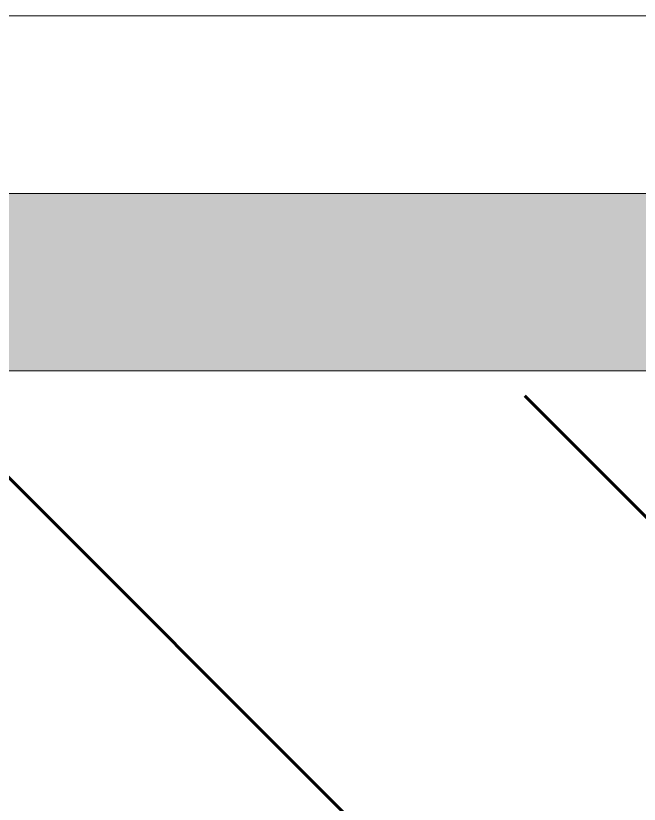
# Model space of a CAD drawing. Header units: millimetres. Extents: x -68946 to 288321, y -402657 to 324925.
# Drawn here: x 121923 to 122626, y -219269 to -218381 of the extents above; entities that cross this region are included whole.
import ezdxf

# ---------------------------------------------------------------- set-up
doc = ezdxf.new("R2010")
doc.units = ezdxf.units.MM
doc.linetypes.add('ADSK_Линия сетки', pattern=[2500, 2000, -250, 0, -250])
for name, color, linetype, lineweight in [('3.4) ПТ-2.15    4 вып', 200, 'Continuous', 60), ('A-FLOR-____-OTLN', 192, 'Continuous', 9), ('A-GLAZ-____-OTLN', 250, 'Continuous', 5), ('A-GLAZ-CURT-OTLN', 52, 'Continuous', 5), ('A-GLAZ-CWMG-MCUT', 51, 'Continuous', 9), ('A-GLAZ-CWMG-OTLN', 51, 'Continuous', 5), ('S-GRID-____-OTLN', 250, 'Continuous', 9)]:
    doc.layers.add(name, color=color, linetype=linetype, lineweight=lineweight)

# ---------------------------------------------------------------- blocks, each defined once
blk = doc.blocks.new('PNS_Панель прямоугольная2 - Нр_Стекло - 40мм-V46-АР1_Маркировочный план 3 этажа секция 2_3')
at = {"layer": 'A-GLAZ-____-OTLN'}
h = blk.add_hatch(dxfattribs=at)
h.set_pattern_fill('FP_28', color=256, style=0, pattern_type=2)
h.set_pattern_definition([(45, (-94292.5, -39714.82), (-282.8427, 282.8427), [200, -600]), (45, (-94492.5, -39814.82), (-282.8427, 282.8427), [600, -200]), (45, (-94092.5, -39914.82), (-282.8427, 282.8427), [200, -600])])
h.paths.add_polyline_path([(-492.5, 28.09), (-495.18, 28.09), (-494.19, 30.02)])
h.paths.add_polyline_path([(-502.5, 0), (-492.5, 0), (-492.5, 24.34), (-495.23, 22.9), (-495.5, 25.67), (-492.5, 26.22), (-494.24, 27.47), (-492.5, 28.09), (-492.5, 40), (-502.5, 40), (-501.81, 30.02), (-500.5, 27.47), (-500.5, 26.57), (-500.85, 25.37), (-500.5, 24.82), (-502.5, 21)])
h.paths.add_polyline_path([(502.5, 0), (501.76, 21.78), (500.5, 25.24), (500.5, 25.67), (500.5, 26.57), (500.6, 27.67), (502.5, 30.02), (502.5, 40), (492.5, 40), (492.5, 28.09), (495.5, 27.02), (492.5, 26.22), (495.5, 25.67), (495.23, 22.9), (492.5, 24.34), (492.5, 0)])
h.paths.add_polyline_path([(495.5, 27.47), (492.5, 28.09), (494.19, 30.02), (495.18, 28.09)])
for p, q in [((-502.5, 40), (-492.5, 40)), ((-502.5, 29.06), (-502.5, 40)), ((492.5, 40), (502.5, 40)), ((502.5, 40), (502.5, 29.06)), ((-502.5, 0), (-502.5, 22.33)), ((502.5, 22.33), (502.5, 0)), ((-502.5, 0), (-492.5, 0)), ((-492.5, 0), (-502.5, 0)), ((492.5, 0), (502.5, 0)), ((502.5, 0), (492.5, 0))]:
    blk.add_line(p, q, dxfattribs=at)
blk = doc.blocks.new('Прямоугольный импост - Рядовой 50х200-40428490-АР1_Маркировочный план 3 этажа секция 2_3')
at = {"layer": 'A-GLAZ-CWMG-OTLN'}
blk.add_hatch(color=10, dxfattribs=at).paths.add_polyline_path([(82100, 39775.02), (83085, 39775.15), (83085, 39975.02), (82100, 39975.02), (82100, 39775.15)])
at = {"layer": 'A-GLAZ-CWMG-MCUT', "lineweight": 5}
for p, q in [((83085, 39975.02), (82100, 39975.02)), ((82100, 39975.02), (82100, 39842.92)), ((83085, 39842.92), (83085, 39975.02)), ((82100, 39839.17), (82100, 39775.02)), ((83085, 39775.02), (83085, 39839.17)), ((82100, 39775.02), (83085, 39775.02))]:
    blk.add_line(p, q, dxfattribs=at)

msp = doc.modelspace()

# ---------------------------------------------------------------- hatches: boundary and pattern name
at = {"layer": '3.4) ПТ-2.15    4 вып'}
h = msp.add_hatch(dxfattribs=at)
h.set_pattern_fill('ANSI36', color=256, scale=150, angle=90)
h.paths.add_polyline_path([(136922.9066, -218780.9286), (97552.9057, -218780.9286), (97552.9057, -222580.9286), (118362.9063, -222580.9286), (118362.9063, -222130.9056), (121722.9057, -222130.9056), (121722.9057, -222580.9286), (124552.9057, -222580.9286), (124552.9057, -222130.9883), (129331.7151, -222130.9883), (129331.7151, -222580.9286), (136922.9066, -222580.9286)])

# ---------------------------------------------------------------- linework, layer by layer
at = {"layer": 'A-FLOR-____-OTLN', "lineweight": 5}
msp.add_line((127002.9057, -218380.9056), (121702.9057, -218380.9056), dxfattribs=at)
at = {"layer": 'S-GRID-____-OTLN', "linetype": 'ADSK_Линия сетки'}
msp.add_line((93236.8325, -218580.9286), (184510.8783, -218580.9286), dxfattribs=at)

# ---------------------------------------------------------------- block references
at = {"layer": 'A-GLAZ-CURT-OTLN'}
msp.add_blockref('PNS_Панель прямоугольная2 - Нр_Стекло - 40мм-V46-АР1_Маркировочный план 3 этажа секция 2_3', (122245.4057, -218741.1056), dxfattribs=at)
at = {"layer": 'A-GLAZ-CWMG-OTLN'}
msp.add_blockref('Прямоугольный импост - Рядовой 50х200-40428490-АР1_Маркировочный план 3 этажа секция 2_3', (39652.9057, -258555.9292), dxfattribs=at)

doc.saveas('drawing.dxf')
